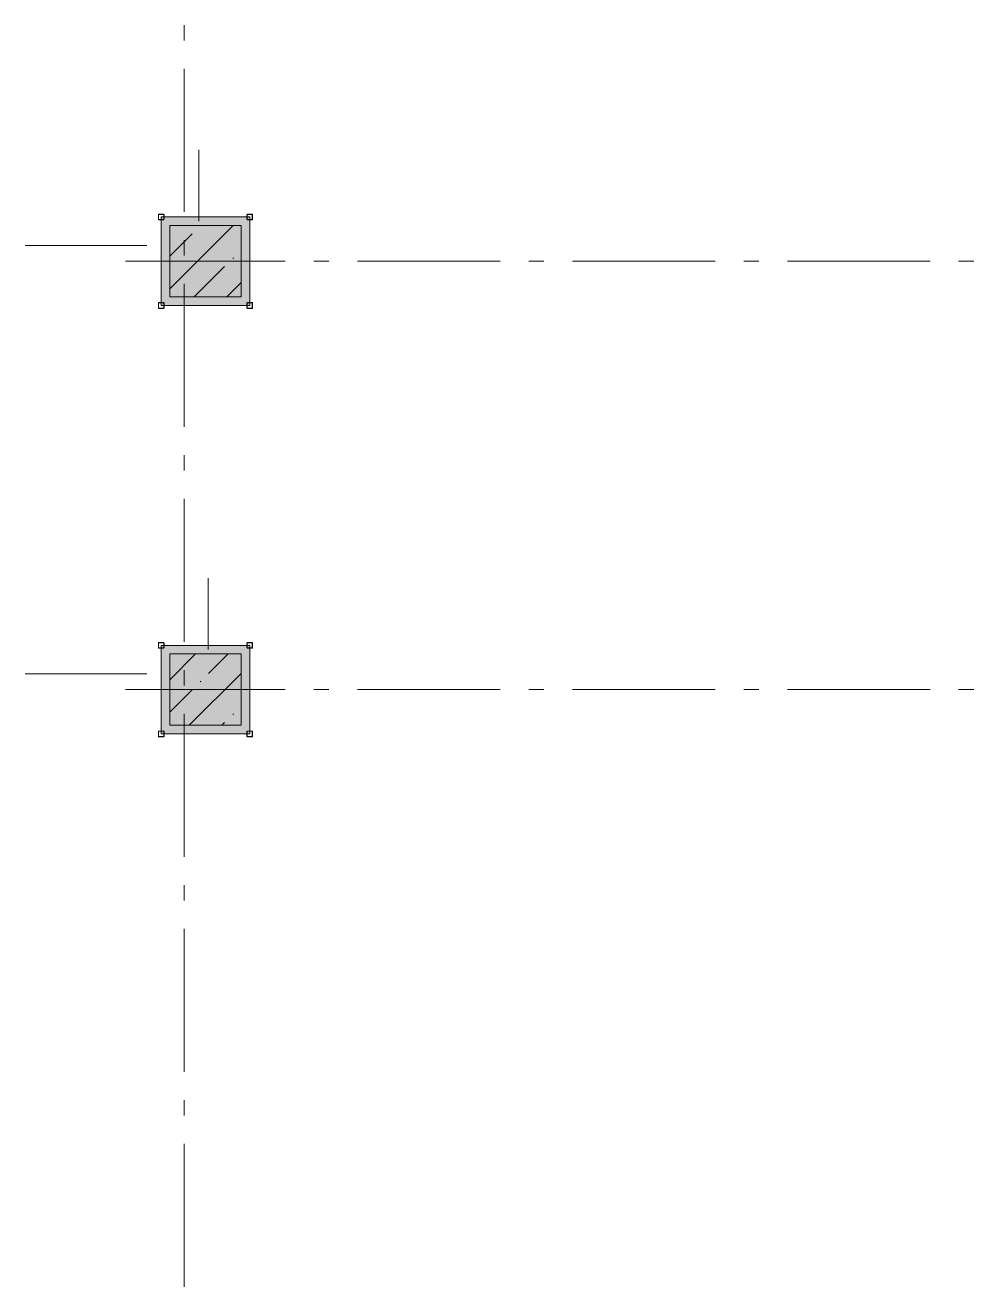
# Model space of a CAD drawing. Header units: millimetres. Extents: x -537608 to 253996, y -217170 to 186033.
# Drawn here: x -273539 to -266894, y -179932 to -171097 of the extents above; entities that cross this region are included whole.
import ezdxf

# ---------------------------------------------------------------- set-up
doc = ezdxf.new("R2010")
doc.units = ezdxf.units.MM
doc.layers.add('PDF _Геометрия', color=7, linetype='Continuous')
doc.layers.add('PDF _Сплошная заливка', color=7, linetype='Continuous', true_color=0xffffff)

msp = doc.modelspace()

# ---------------------------------------------------------------- hatches: boundary and pattern name
at = {"layer": 'PDF _Сплошная заливка', "true_color": 0x9c76cf, "transparency": 33554559}
for points in [[(-272026.1687, -172999.6426), (-271966.1679, -172999.6426), (-271966.1679, -172439.6418), (-272026.1687, -172439.6418), (-272026.1687, -172499.6425)], [(-272026.1687, -173059.6422), (-271966.1679, -173059.6422), (-271966.1679, -172999.6426), (-272526.1687, -172999.6426), (-272526.1687, -173059.6422)], [(-272026.1687, -175499.6429), (-271966.1679, -175499.6429), (-271966.1679, -175439.6433), (-272586.1672, -175439.6433), (-272586.1672, -175499.6429), (-272526.1687, -175499.6429)], [(-272026.1687, -176059.6436), (-271966.1679, -176059.6436), (-271966.1679, -175999.644), (-272526.1687, -175999.644), (-272526.1687, -176059.6436)]]:
    msp.add_hatch(color=193, dxfattribs=at).paths.add_polyline_path(points)

# ---------------------------------------------------------------- linework, layer by layer
at = {"layer": 'PDF _Геометрия', "color": 253, "lineweight": 9, "true_color": 0xaaaaaa}
for p, q in [((-272426.1683, -171202.5648), (-272426.1683, -171096.7323)), ((-272426.1683, -172402.5658), (-272426.1683, -171402.5643)), ((-272426.1683, -172708.3984), (-272426.1683, -172602.5656)), ((-272836.1683, -172749.6425), (-271717.6028, -172749.6425)), ((-271517.6041, -172749.6425), (-271411.7692, -172749.6425)), ((-271211.7704, -172749.6425), (-270211.7704, -172749.6425)), ((-270011.7695, -172749.6425), (-269905.9366, -172749.6425)), ((-269705.9358, -172749.6425), (-268705.9357, -172749.6425)), ((-268505.9348, -172749.6425), (-268400.102, -172749.6425)), ((-268200.1011, -172749.6425), (-267200.1009, -172749.6425)), ((-267000.1012, -172749.6425), (-266894.2673, -172749.6425)), ((-272426.1683, -173908.3994), (-272426.1683, -172908.3993)), ((-272426.1683, -174214.2331), (-272426.1683, -174108.3992)), ((-272426.1683, -175414.233), (-272426.1683, -174414.2334)), ((-272426.1683, -175720.0667), (-272426.1683, -175614.2339)), ((-271717.6028, -175749.6429), (-272836.1683, -175749.6429)), ((-271411.7692, -175749.6429), (-271517.6041, -175749.6429)), ((-270211.7704, -175749.6429), (-271211.7704, -175749.6429)), ((-269905.9366, -175749.6429), (-270011.7695, -175749.6429)), ((-268705.9357, -175749.6429), (-269705.9358, -175749.6429)), ((-268400.102, -175749.6429), (-268505.9348, -175749.6429)), ((-267200.1009, -175749.6429), (-268200.1011, -175749.6429)), ((-266894.2673, -175749.6429), (-267000.1012, -175749.6429)), ((-272426.1683, -176920.0677), (-272426.1683, -175920.0665)), ((-272426.1683, -177225.9014), (-272426.1683, -177120.0686)), ((-272426.1683, -178425.9023), (-272426.1683, -177425.9001)), ((-272426.1683, -178731.7339), (-272426.1683, -178625.9011)), ((-272426.1683, -179931.7349), (-272426.1683, -178931.7348))]:
    msp.add_line(p, q, dxfattribs=at)
at = {"layer": 'PDF _Геометрия', "lineweight": 9}
for p, q in [((-272322.5789, -172469.6416), (-272322.5789, -171969.6421)), ((-272604.997, -172420.8137), (-272606.1682, -172423.6427)), ((-272606.1682, -172423.6427), (-272606.1682, -172455.6426)), ((-272606.1682, -172455.6426), (-272604.997, -172458.4705)), ((-272602.168, -172419.642), (-272604.997, -172420.8137)), ((-272604.997, -172458.4705), (-272602.168, -172459.6417)), ((-272604.1681, -172423.6427), (-272603.5825, -172422.2282)), ((-272604.1681, -172455.6426), (-272604.1681, -172423.6427)), ((-272603.5825, -172457.056), (-272604.1681, -172455.6426)), ((-272603.5825, -172422.2282), (-272602.168, -172421.6415)), ((-272602.168, -172457.6416), (-272603.5825, -172457.056)), ((-272570.1686, -172419.642), (-272602.168, -172419.642)), ((-272602.168, -172421.6415), (-272570.1686, -172421.6415)), ((-272570.1686, -172457.6416), (-272602.168, -172457.6416)), ((-272526.1687, -172439.6418), (-272586.1672, -172439.6418)), ((-272586.1672, -172439.6418), (-272586.1672, -173059.6422)), ((-272567.3397, -172420.8137), (-272570.1686, -172419.642)), ((-272570.1686, -172421.6415), (-272568.7541, -172422.2282)), ((-272568.7541, -172457.056), (-272570.1686, -172457.6416)), ((-272570.1686, -172459.6417), (-272567.3397, -172458.4705)), ((-272568.7541, -172422.2282), (-272568.1685, -172423.6427)), ((-272568.1685, -172455.6426), (-272568.7541, -172457.056)), ((-272568.1685, -172423.6427), (-272568.1685, -172455.6426)), ((-272566.1685, -172423.6427), (-272567.3397, -172420.8137)), ((-272567.3397, -172458.4705), (-272566.1685, -172455.6426)), ((-272566.1685, -172455.6426), (-272566.1685, -172423.6427)), ((-272026.1687, -172439.6418), (-272526.1687, -172439.6418)), ((-271966.1679, -172439.6418), (-272026.1687, -172439.6418)), ((-271984.9955, -172420.8137), (-271986.1667, -172423.6427)), ((-271986.1667, -172423.6427), (-271986.1667, -172455.6426)), ((-271986.1667, -172455.6426), (-271984.9955, -172458.4705)), ((-271982.1665, -172419.642), (-271984.9955, -172420.8137)), ((-271984.9955, -172458.4705), (-271982.1665, -172459.6417)), ((-271984.1666, -172423.6427), (-271983.581, -172422.2282)), ((-271984.1666, -172455.6426), (-271984.1666, -172423.6427)), ((-271983.581, -172457.056), (-271984.1666, -172455.6426)), ((-271983.581, -172422.2282), (-271982.1665, -172421.6415)), ((-271982.1665, -172457.6416), (-271983.581, -172457.056)), ((-271950.1672, -172419.642), (-271982.1665, -172419.642)), ((-271982.1665, -172421.6415), (-271950.1672, -172421.6415)), ((-271950.1672, -172457.6416), (-271982.1665, -172457.6416)), ((-271966.1679, -172999.6426), (-271966.1679, -172439.6418)), ((-271947.3382, -172420.8137), (-271950.1672, -172419.642)), ((-271950.1672, -172421.6415), (-271948.7527, -172422.2282)), ((-271948.7527, -172457.056), (-271950.1672, -172457.6416)), ((-271950.1672, -172459.6417), (-271947.3382, -172458.4705)), ((-271948.7527, -172422.2282), (-271948.1671, -172423.6427)), ((-271948.1671, -172455.6426), (-271948.7527, -172457.056)), ((-271948.1671, -172423.6427), (-271948.1671, -172455.6426)), ((-271946.167, -172423.6427), (-271947.3382, -172420.8137)), ((-271947.3382, -172458.4705), (-271946.167, -172455.6426)), ((-271946.167, -172455.6426), (-271946.167, -172423.6427)), ((-272602.168, -172459.6417), (-272570.1686, -172459.6417)), ((-272526.1687, -172942.917), (-272082.8925, -172499.6425)), ((-272026.1687, -172499.6425), (-272526.1687, -172499.6425)), ((-272526.1687, -172499.6425), (-272526.1687, -172999.6426)), ((-272312.8044, -172501.4553), (-272310.9916, -172499.6425)), ((-272026.1687, -172999.6426), (-272026.1687, -172499.6425)), ((-271982.1665, -172459.6417), (-271950.1672, -172459.6417)), ((-272526.1687, -172714.8191), (-272369.8297, -172558.4796)), ((-273538.8023, -172639.6427), (-272686.1677, -172639.6427)), ((-272027.6821, -172672.5291), (-272026.1687, -172671.0156)), ((-272354.7957, -172999.6426), (-272141.7306, -172786.5786)), ((-272084.7053, -172729.5544), (-272079.9645, -172724.8125)), ((-272126.6966, -172999.6426), (-272026.1687, -172899.1136)), ((-272604.997, -173040.8135), (-272606.1682, -173043.6425)), ((-272606.1682, -173043.6425), (-272606.1682, -173075.6419)), ((-272606.1682, -173075.6419), (-272604.997, -173078.4708)), ((-272602.168, -173039.6423), (-272604.997, -173040.8135)), ((-272604.1681, -173043.6425), (-272603.5825, -173042.2281)), ((-272604.1681, -173075.6419), (-272604.1681, -173043.6425)), ((-272603.5825, -173077.0563), (-272604.1681, -173075.6419)), ((-272603.5825, -173042.2281), (-272602.168, -173041.6424)), ((-272602.168, -173077.6415), (-272603.5825, -173077.0563)), ((-272570.1686, -173039.6423), (-272602.168, -173039.6423)), ((-272602.168, -173041.6424), (-272570.1686, -173041.6424)), ((-272570.1686, -173077.6415), (-272602.168, -173077.6415)), ((-272586.1672, -173059.6422), (-272526.1687, -173059.6422)), ((-272567.3397, -173040.8135), (-272570.1686, -173039.6423)), ((-272570.1686, -173041.6424), (-272568.7541, -173042.2281)), ((-272568.7541, -173077.0563), (-272570.1686, -173077.6415)), ((-272568.7541, -173042.2281), (-272568.1685, -173043.6425)), ((-272568.1685, -173075.6419), (-272568.7541, -173077.0563)), ((-272568.1685, -173043.6425), (-272568.1685, -173075.6419)), ((-272566.1685, -173043.6425), (-272567.3397, -173040.8135)), ((-272567.3397, -173078.4708), (-272566.1685, -173075.6419)), ((-272566.1685, -173075.6419), (-272566.1685, -173043.6425)), ((-272526.1687, -172999.6426), (-272026.1687, -172999.6426)), ((-272526.1687, -173059.6422), (-271966.1679, -173059.6422)), ((-271984.9955, -173040.8135), (-271986.1667, -173043.6425)), ((-271986.1667, -173043.6425), (-271986.1667, -173075.6419)), ((-271986.1667, -173075.6419), (-271984.9955, -173078.4708)), ((-271982.1665, -173039.6423), (-271984.9955, -173040.8135)), ((-271984.1666, -173043.6425), (-271983.581, -173042.2281)), ((-271984.1666, -173075.6419), (-271984.1666, -173043.6425)), ((-271983.581, -173077.0563), (-271984.1666, -173075.6419)), ((-271983.581, -173042.2281), (-271982.1665, -173041.6424)), ((-271982.1665, -173077.6415), (-271983.581, -173077.0563)), ((-271950.1672, -173039.6423), (-271982.1665, -173039.6423)), ((-271982.1665, -173041.6424), (-271950.1672, -173041.6424)), ((-271950.1672, -173077.6415), (-271982.1665, -173077.6415)), ((-271966.1679, -173059.6422), (-271966.1679, -172999.6426)), ((-271947.3382, -173040.8135), (-271950.1672, -173039.6423)), ((-271950.1672, -173041.6424), (-271948.7527, -173042.2281)), ((-271948.7527, -173077.0563), (-271950.1672, -173077.6415)), ((-271948.7527, -173042.2281), (-271948.1671, -173043.6425)), ((-271948.1671, -173075.6419), (-271948.7527, -173077.0563)), ((-271948.1671, -173043.6425), (-271948.1671, -173075.6419)), ((-271946.167, -173043.6425), (-271947.3382, -173040.8135)), ((-271947.3382, -173078.4708), (-271946.167, -173075.6419)), ((-271946.167, -173075.6419), (-271946.167, -173043.6425)), ((-272604.997, -173078.4708), (-272602.168, -173079.6426)), ((-272602.168, -173079.6426), (-272570.1686, -173079.6426)), ((-272570.1686, -173079.6426), (-272567.3397, -173078.4708)), ((-271984.9955, -173078.4708), (-271982.1665, -173079.6426)), ((-271982.1665, -173079.6426), (-271950.1672, -173079.6426)), ((-271950.1672, -173079.6426), (-271947.3382, -173078.4708)), ((-272256.7351, -175469.6436), (-272256.7351, -174969.6435)), ((-272604.997, -175420.8146), (-272606.1682, -175423.6435)), ((-272606.1682, -175423.6435), (-272606.1682, -175455.6424)), ((-272606.1682, -175455.6424), (-272604.997, -175458.4714)), ((-272602.168, -175419.6434), (-272604.997, -175420.8146)), ((-272604.997, -175458.4714), (-272602.168, -175459.6437)), ((-272604.1681, -175423.6435), (-272603.5825, -175422.229)), ((-272604.1681, -175455.6424), (-272604.1681, -175423.6435)), ((-272603.5825, -175457.0569), (-272604.1681, -175455.6424)), ((-272603.5825, -175422.229), (-272602.168, -175421.6435)), ((-272602.168, -175457.6436), (-272603.5825, -175457.0569)), ((-272570.1686, -175419.6434), (-272602.168, -175419.6434)), ((-272602.168, -175421.6435), (-272570.1686, -175421.6435)), ((-272570.1686, -175457.6436), (-272602.168, -175457.6436)), ((-272602.168, -175459.6437), (-272570.1686, -175459.6437)), ((-271966.1679, -175439.6433), (-272586.1672, -175439.6433)), ((-272586.1672, -175439.6433), (-272586.1672, -175499.6429)), ((-272567.3397, -175420.8146), (-272570.1686, -175419.6434)), ((-272570.1686, -175421.6435), (-272568.7541, -175422.229)), ((-272568.7541, -175457.0569), (-272570.1686, -175457.6436)), ((-272570.1686, -175459.6437), (-272567.3397, -175458.4714)), ((-272568.7541, -175422.229), (-272568.1685, -175423.6435)), ((-272568.1685, -175455.6424), (-272568.7541, -175457.0569)), ((-272568.1685, -175423.6435), (-272568.1685, -175455.6424)), ((-272566.1685, -175423.6435), (-272567.3397, -175420.8146)), ((-272567.3397, -175458.4714), (-272566.1685, -175455.6424)), ((-272566.1685, -175455.6424), (-272566.1685, -175423.6435)), ((-271984.9955, -175420.8146), (-271986.1667, -175423.6435)), ((-271986.1667, -175423.6435), (-271986.1667, -175455.6424)), ((-271986.1667, -175455.6424), (-271984.9955, -175458.4714)), ((-271982.1665, -175419.6434), (-271984.9955, -175420.8146)), ((-271984.9955, -175458.4714), (-271982.1665, -175459.6437)), ((-271984.1666, -175423.6435), (-271983.581, -175422.229)), ((-271984.1666, -175455.6424), (-271984.1666, -175423.6435)), ((-271983.581, -175457.0569), (-271984.1666, -175455.6424)), ((-271983.581, -175422.229), (-271982.1665, -175421.6435)), ((-271982.1665, -175457.6436), (-271983.581, -175457.0569)), ((-271950.1672, -175419.6434), (-271982.1665, -175419.6434)), ((-271982.1665, -175421.6435), (-271950.1672, -175421.6435)), ((-271950.1672, -175457.6436), (-271982.1665, -175457.6436)), ((-271982.1665, -175459.6437), (-271950.1672, -175459.6437)), ((-271966.1679, -175499.6429), (-271966.1679, -175439.6433)), ((-271947.3382, -175420.8146), (-271950.1672, -175419.6434)), ((-271950.1672, -175421.6435), (-271948.7527, -175422.229)), ((-271948.7527, -175457.0569), (-271950.1672, -175457.6436)), ((-271950.1672, -175459.6437), (-271947.3382, -175458.4714)), ((-271948.7527, -175422.229), (-271948.1671, -175423.6435)), ((-271948.1671, -175455.6424), (-271948.7527, -175457.0569)), ((-271948.1671, -175423.6435), (-271948.1671, -175455.6424)), ((-271946.167, -175423.6435), (-271947.3382, -175420.8146)), ((-271947.3382, -175458.4714), (-271946.167, -175455.6424)), ((-271946.167, -175455.6424), (-271946.167, -175423.6435)), ((-272586.1672, -175499.6429), (-272586.1672, -176059.6436)), ((-272526.1687, -175680.0987), (-272345.7123, -175499.6429)), ((-272026.1687, -175499.6429), (-272526.1687, -175499.6429)), ((-272526.1687, -175499.6429), (-272526.1687, -175999.644)), ((-272255.7813, -175637.8109), (-272117.6132, -175499.6429)), ((-272026.1687, -175999.644), (-272026.1687, -175499.6429)), ((-271966.1679, -175999.644), (-271966.1679, -175499.6429)), ((-273538.8023, -175639.6431), (-272686.1677, -175639.6431)), ((-272389.5142, -175999.644), (-272026.1687, -175636.2963)), ((-272312.8044, -175694.8351), (-272308.0636, -175690.0943)), ((-272526.1687, -175908.1983), (-272369.8297, -175751.8604)), ((-272027.6821, -175865.9094), (-272026.1687, -175864.3948)), ((-272161.4151, -175999.644), (-272141.7306, -175979.9585)), ((-272084.7053, -175922.9342), (-272079.9645, -175918.1924)), ((-272604.997, -176040.815), (-272606.1682, -176043.644)), ((-272606.1682, -176043.644), (-272606.1682, -176075.6433)), ((-272606.1682, -176075.6433), (-272604.997, -176078.4723)), ((-272602.168, -176039.6443), (-272604.997, -176040.815)), ((-272604.997, -176078.4723), (-272602.168, -176079.6435)), ((-272604.1681, -176043.644), (-272603.5825, -176042.2295)), ((-272604.1681, -176075.6433), (-272604.1681, -176043.644)), ((-272603.5825, -176077.0578), (-272604.1681, -176075.6433)), ((-272603.5825, -176042.2295), (-272602.168, -176041.6444)), ((-272602.168, -176077.6434), (-272603.5825, -176077.0578)), ((-272570.1686, -176039.6443), (-272602.168, -176039.6443)), ((-272602.168, -176041.6444), (-272570.1686, -176041.6444)), ((-272570.1686, -176077.6434), (-272602.168, -176077.6434)), ((-272602.168, -176079.6435), (-272570.1686, -176079.6435)), ((-272586.1672, -176059.6436), (-272526.1687, -176059.6436)), ((-272567.3397, -176040.815), (-272570.1686, -176039.6443)), ((-272570.1686, -176041.6444), (-272568.7541, -176042.2295)), ((-272568.7541, -176077.0578), (-272570.1686, -176077.6434)), ((-272570.1686, -176079.6435), (-272567.3397, -176078.4723)), ((-272568.7541, -176042.2295), (-272568.1685, -176043.644)), ((-272568.1685, -176075.6433), (-272568.7541, -176077.0578)), ((-272568.1685, -176043.644), (-272568.1685, -176075.6433)), ((-272566.1685, -176043.644), (-272567.3397, -176040.815)), ((-272567.3397, -176078.4723), (-272566.1685, -176075.6433)), ((-272566.1685, -176075.6433), (-272566.1685, -176043.644)), ((-272526.1687, -175999.644), (-272026.1687, -175999.644)), ((-272526.1687, -176059.6436), (-271966.1679, -176059.6436)), ((-271984.9955, -176040.815), (-271986.1667, -176043.644)), ((-271986.1667, -176043.644), (-271986.1667, -176075.6433)), ((-271986.1667, -176075.6433), (-271984.9955, -176078.4723)), ((-271982.1665, -176039.6443), (-271984.9955, -176040.815)), ((-271984.9955, -176078.4723), (-271982.1665, -176079.6435)), ((-271984.1666, -176043.644), (-271983.581, -176042.2295)), ((-271984.1666, -176075.6433), (-271984.1666, -176043.644)), ((-271983.581, -176077.0578), (-271984.1666, -176075.6433)), ((-271983.581, -176042.2295), (-271982.1665, -176041.6444)), ((-271982.1665, -176077.6434), (-271983.581, -176077.0578)), ((-271950.1672, -176039.6443), (-271982.1665, -176039.6443)), ((-271982.1665, -176041.6444), (-271950.1672, -176041.6444)), ((-271950.1672, -176077.6434), (-271982.1665, -176077.6434)), ((-271982.1665, -176079.6435), (-271950.1672, -176079.6435)), ((-271966.1679, -176059.6436), (-271966.1679, -175999.644)), ((-271947.3382, -176040.815), (-271950.1672, -176039.6443)), ((-271950.1672, -176041.6444), (-271948.7527, -176042.2295)), ((-271948.7527, -176077.0578), (-271950.1672, -176077.6434)), ((-271950.1672, -176079.6435), (-271947.3382, -176078.4723)), ((-271948.7527, -176042.2295), (-271948.1671, -176043.644)), ((-271948.1671, -176075.6433), (-271948.7527, -176077.0578)), ((-271948.1671, -176043.644), (-271948.1671, -176075.6433)), ((-271946.167, -176043.644), (-271947.3382, -176040.815)), ((-271947.3382, -176078.4723), (-271946.167, -176075.6433)), ((-271946.167, -176075.6433), (-271946.167, -176043.644))]:
    msp.add_line(p, q, dxfattribs=at)
at = {"layer": 'PDF _Сплошная заливка', "color": 193, "lineweight": 35, "true_color": 0x9c76cf, "transparency": 33554559}
for points in [[(-272526.1687, -173059.6422), (-272526.1687, -172439.6418), (-272586.1672, -173059.6422), (-272586.1672, -172439.6418)], [(-272026.1687, -172499.6425), (-272026.1687, -172439.6418), (-272526.1687, -172499.6425), (-272526.1687, -172439.6418)], [(-272526.1687, -176059.6436), (-272526.1687, -175499.6429), (-272586.1672, -176059.6436), (-272586.1672, -175499.6429)], [(-271966.1679, -175999.644), (-271966.1679, -175499.6429), (-272026.1687, -175999.644), (-272026.1687, -175499.6429)]]:
    msp.add_solid(points, dxfattribs=at)
at = {"layer": 'PDF _Сплошная заливка', "lineweight": 35, "transparency": 33554559}
for points in [[(-272526.1687, -172999.6426), (-272026.1687, -172999.6426), (-272526.1687, -172499.6425), (-272026.1687, -172499.6425)], [(-272526.1687, -175999.644), (-272026.1687, -175999.644), (-272526.1687, -175499.6429), (-272026.1687, -175499.6429)]]:
    msp.add_solid(points, dxfattribs=at)

doc.saveas('drawing.dxf')
